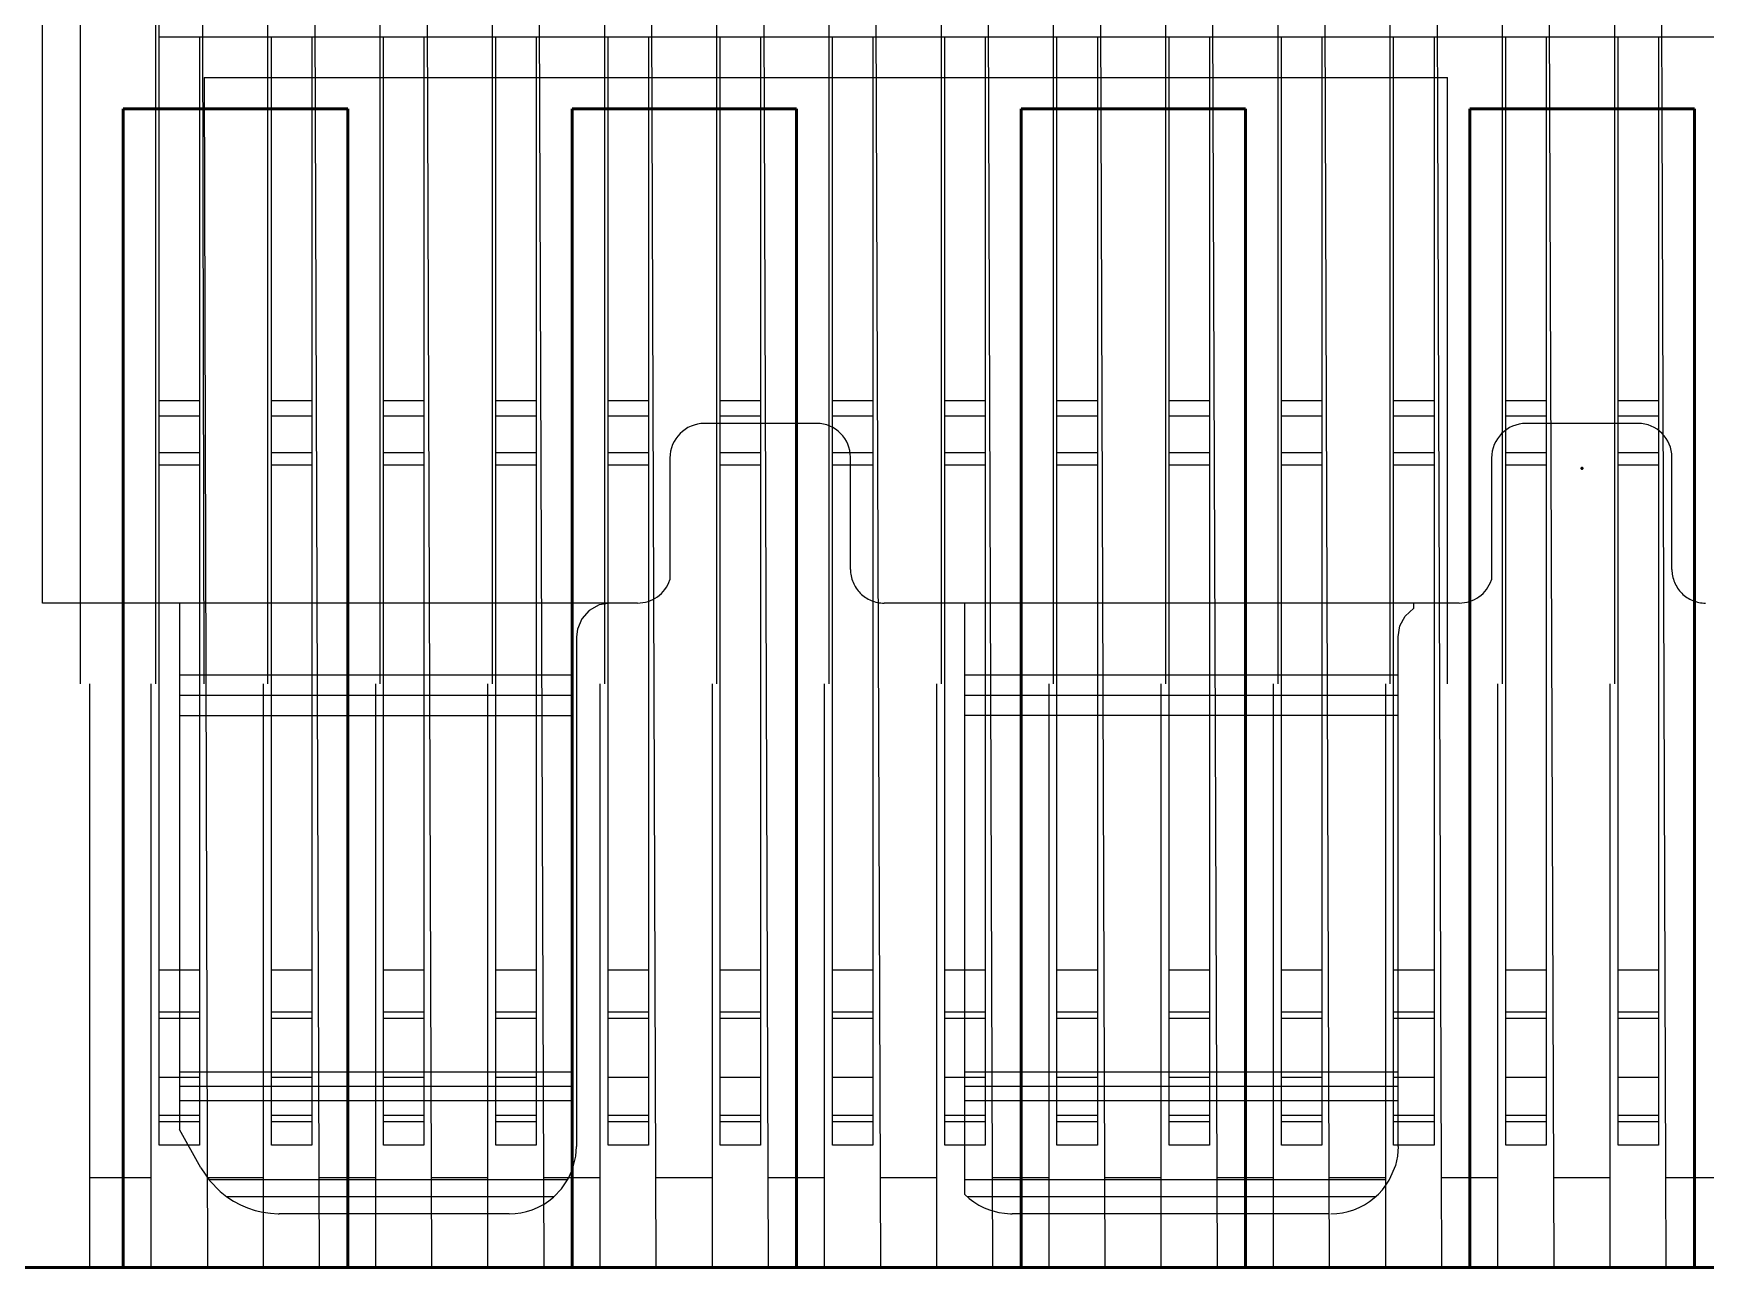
# Model space of a CAD drawing. Header units: inches. Extents: x -1.51 to 1.51, y -0.24 to 0.48.
# Drawn here: x -0.345 to 0.0275, y -0.178 to 0.0968 of the extents above; entities that cross this region are included whole.
import ezdxf

# ---------------------------------------------------------------- set-up
doc = ezdxf.new("R2010")
doc.units = ezdxf.units.IN
doc.header["$MEASUREMENT"] = 0
doc.linetypes.add('Dashed', pattern=[2, 1, -1])
for name, color, linetype, lineweight in [('AM_4', 7, 'Continuous', 50), ('AM_9', 6, 'Dashed', 25), ('ConnectionPoints', 7, 'Continuous', 50)]:
    doc.layers.add(name, color=color, linetype=linetype, lineweight=lineweight)

msp = doc.modelspace()

# ---------------------------------------------------------------- linework, layer by layer
at = {"layer": 'AM_4'}
for p, q in [((-0.275, 0.0800000000000001), (-0.3250000000000001, 0.0800000000000001)), ((-0.3250000000000001, -0.178), (-0.3250000000000001, 0.0800000000000001)), ((-0.275, 0.0800000000000001), (-0.275, -0.178)), ((-0.225, 0.0800000000000001), (-0.225, -0.178)), ((-0.1749999999999999, 0.0800000000000001), (-0.225, 0.0800000000000001)), ((-0.1749999999999999, 0.0800000000000001), (-0.1749999999999999, -0.178)), ((-0.125, 0.0800000000000001), (-0.125, -0.178)), ((-0.075, 0.0800000000000001), (-0.125, 0.0800000000000001)), ((-0.075, 0.0800000000000001), (-0.075, -0.178)), ((-0.025, 0.0800000000000001), (-0.025, -0.178)), ((0.025, 0.0800000000000001), (-0.025, 0.0800000000000001)), ((0.025, 0.0800000000000001), (0.025, -0.178)), ((1.48, -0.178), (-1.48, -0.178))]:
    msp.add_line(p, q, dxfattribs=at)
at = {"layer": 'AM_9'}
for p, q in [((-0.3345000000000002, -0.048), (-0.3345000000000001, 0.13)), ((-0.3429921369600001, -0.0300313672409449), (-0.3429921369600001, 0.1199686375590551)), ((-0.3177500000000001, -0.048), (-0.3177500000000001, 0.1)), ((-0.3170000000000001, -0.1507791773936246), (-0.3170000000000001, 0.1)), ((-0.3070000000000001, -0.048), (-0.3072500000000001, 0.1)), ((-0.2927500000000002, -0.048), (-0.2927500000000002, 0.1)), ((-0.2812500000000003, -0.178), (-0.2822500000000002, 0.1)), ((-0.2677500000000003, -0.048), (-0.2677500000000003, 0.1)), ((-0.2562500000000004, -0.178), (-0.2572500000000003, 0.1)), ((-0.2427500000000004, -0.048), (-0.2427500000000004, 0.1)), ((-0.2312500000000006, -0.178), (-0.2322500000000004, 0.1)), ((-0.2177500000000004, -0.048), (-0.2177500000000004, 0.1)), ((-0.2062500000000007, -0.178), (-0.2072500000000005, 0.1)), ((-0.1927500000000005, -0.048), (-0.1927500000000005, 0.1)), ((-0.1812500000000008, -0.178), (-0.1822500000000006, 0.1)), ((-0.1677500000000006, -0.048), (-0.1677500000000006, 0.1)), ((-0.1562500000000007, -0.178), (-0.1572500000000006, 0.1)), ((-0.1427500000000006, -0.048), (-0.1427500000000006, 0.1)), ((-0.1312500000000005, -0.178), (-0.1322500000000005, 0.1)), ((-0.1177500000000006, -0.048), (-0.1177500000000006, 0.1)), ((-0.1062500000000007, -0.178), (-0.1072500000000005, 0.1)), ((-0.0927500000000006, -0.048), (-0.0927500000000006, 0.1)), ((-0.0812500000000005, -0.178), (-0.0822500000000005, 0.1)), ((-0.0677500000000005, -0.048), (-0.0677500000000005, 0.1)), ((-0.0562500000000007, -0.178), (-0.0572500000000005, 0.1)), ((-0.0427500000000005, -0.048), (-0.0427500000000005, 0.1)), ((-0.0312500000000005, -0.178), (-0.0322500000000004, 0.1)), ((-0.0177500000000005, -0.048), (-0.0177500000000005, 0.1)), ((-0.0062500000000005, -0.178), (-0.0072500000000004, 0.1)), ((0.0072499999999995, -0.048), (0.0072499999999995, 0.1)), ((0.0187499999999995, -0.178), (0.0177499999999996, 0.1)), ((0.3169999999999999, 0.096), (-0.3170000000000001, 0.096)), ((-0.3080000000000003, 0.096), (-0.3079999999999999, -0.1507791773936246)), ((-0.2920000000000001, -0.1507791773936246), (-0.2920000000000003, 0.096)), ((-0.283, 0.096), (-0.2830000000000001, -0.1507791773936246)), ((-0.267, -0.1507791773936246), (-0.2670000000000002, 0.096)), ((-0.258, 0.096), (-0.2579999999999999, -0.1507791773936246)), ((-0.2420000000000001, -0.1507791773936246), (-0.2420000000000002, 0.096)), ((-0.233, 0.096), (-0.233, -0.1507791773936246)), ((-0.217, -0.1507791773936246), (-0.2170000000000002, 0.096)), ((-0.208, 0.096), (-0.208, -0.1507791773936246)), ((-0.1920000000000001, -0.1507791773936246), (-0.1920000000000002, 0.096)), ((-0.183, 0.096), (-0.183, -0.1507791773936246)), ((-0.1670000000000001, -0.1507791773936246), (-0.1670000000000003, 0.096)), ((-0.158, 0.096), (-0.158, -0.1507791773936246)), ((-0.1420000000000001, -0.1507791773936246), (-0.1420000000000003, 0.096)), ((-0.133, 0.096), (-0.133, -0.1507791773936246)), ((-0.1170000000000001, -0.1507791773936246), (-0.1170000000000003, 0.096)), ((-0.1080000000000001, 0.096), (-0.108, -0.1507791773936246)), ((-0.0920000000000001, -0.1507791773936246), (-0.0920000000000003, 0.096)), ((-0.0830000000000001, 0.096), (-0.083, -0.1507791773936246)), ((-0.0670000000000001, -0.1507791773936246), (-0.0670000000000003, 0.096)), ((-0.058, 0.096), (-0.058, -0.1507791773936246)), ((-0.0420000000000001, -0.1507791773936246), (-0.0420000000000003, 0.096)), ((-0.033, 0.096), (-0.033, -0.1507791773936246)), ((-0.0170000000000001, -0.1507791773936246), (-0.0170000000000003, 0.096)), ((-0.008, 0.096), (-0.008, -0.1507791773936246)), ((0.0079999999999999, -0.1507791773936246), (0.0079999999999997, 0.096)), ((0.017, 0.096), (0.017, -0.1507791773936246)), ((-0.3070000000000001, 0.087), (-0.3062500000000002, -0.178)), ((-0.3070000000000001, 0.087), (-0.0300000000000001, 0.087)), ((-0.0300000000000001, -0.048), (-0.0300000000000001, 0.087)), ((-0.3080000000000002, 0.0149999924480086), (-0.3170000000000001, 0.0149999924480086)), ((-0.2830000000000001, 0.0149999924480086), (-0.2920000000000001, 0.0149999924480086)), ((-0.2579999999999999, 0.0149999924480086), (-0.267, 0.0149999924480086)), ((-0.233, 0.0149999924480086), (-0.2420000000000001, 0.0149999924480086)), ((-0.208, 0.0149999924480086), (-0.217, 0.0149999924480086)), ((-0.183, 0.0149999924480086), (-0.1920000000000001, 0.0149999924480086)), ((-0.158, 0.0149999924480086), (-0.1670000000000003, 0.0149999924480086)), ((-0.133, 0.0149999924480086), (-0.1420000000000001, 0.0149999924480086)), ((-0.108, 0.0149999924480086), (-0.1170000000000003, 0.0149999924480086)), ((-0.083, 0.0149999924480086), (-0.0920000000000001, 0.0149999924480086)), ((-0.058, 0.0149999924480086), (-0.0670000000000002, 0.0149999924480086)), ((-0.033, 0.0149999924480086), (-0.0420000000000001, 0.0149999924480086)), ((-0.008, 0.0149999924480086), (-0.0170000000000001, 0.0149999924480086)), ((0.017, 0.0149999924480086), (0.0079999999999999, 0.0149999924480086)), ((-0.3080000000000002, 0.0116227288890184), (-0.3170000000000001, 0.0116227288890184)), ((-0.283, 0.0116227288890184), (-0.2920000000000001, 0.0116227288890184)), ((-0.258, 0.0116227288890184), (-0.2670000000000003, 0.0116227288890184)), ((-0.233, 0.0116227288890184), (-0.2420000000000001, 0.0116227288890184)), ((-0.208, 0.0116227288890184), (-0.2170000000000003, 0.0116227288890184)), ((-0.183, 0.0116227288890184), (-0.1920000000000001, 0.0116227288890184)), ((-0.158, 0.0116227288890184), (-0.1670000000000003, 0.0116227288890184)), ((-0.1330000000000001, 0.0116227288890184), (-0.1420000000000003, 0.0116227288890184)), ((-0.1080000000000001, 0.0116227288890184), (-0.1170000000000003, 0.0116227288890184)), ((-0.0830000000000001, 0.0116227288890184), (-0.0920000000000003, 0.0116227288890184)), ((-0.0580000000000001, 0.0116227288890184), (-0.0670000000000002, 0.0116227288890184)), ((-0.0330000000000001, 0.0116227288890184), (-0.0420000000000002, 0.0116227288890184)), ((-0.0080000000000001, 0.0116227288890184), (-0.0170000000000002, 0.0116227288890184)), ((0.0169999999999999, 0.0116227288890184), (0.0079999999999998, 0.0116227288890184)), ((-0.1705118164800001, 0.0099686340390551), (-0.1955118172800001, 0.0099686340390551)), ((0.0124803153607062, 0.0099686340390552), (-0.0124803153600001, 0.0099686340390551)), ((-0.3080000000000002, 0.0034371734492344), (-0.3170000000000001, 0.0034371734492344)), ((-0.3080000000000002, 0.00066271784663), (-0.3170000000000001, 0.00066271784663)), ((-0.2830000000000001, 0.0034371734492344), (-0.2920000000000001, 0.0034371734492344)), ((-0.2830000000000001, 0.00066271784663), (-0.2920000000000001, 0.00066271784663)), ((-0.2579999999999999, 0.0034371734492344), (-0.267, 0.0034371734492344)), ((-0.2580000000000002, 0.00066271784663), (-0.267, 0.00066271784663)), ((-0.233, 0.0034371734492344), (-0.2420000000000001, 0.0034371734492344)), ((-0.233, 0.00066271784663), (-0.2420000000000001, 0.00066271784663)), ((-0.208, 0.0034371734492344), (-0.217, 0.0034371734492344)), ((-0.208, 0.00066271784663), (-0.2170000000000001, 0.00066271784663)), ((-0.2032283529600001, 0.0022520983590551), (-0.2032283529600001, -0.0248738867609446)), ((-0.183, 0.0034371734492344), (-0.1920000000000001, 0.0034371734492344)), ((-0.183, 0.00066271784663), (-0.1920000000000001, 0.00066271784663)), ((-0.158, 0.0034371734492344), (-0.1670000000000003, 0.0034371734492344)), ((-0.158, 0.00066271784663), (-0.1670000000000001, 0.00066271784663)), ((-0.1629921312000001, -0.0225160706211826), (-0.1629921312000001, 0.0024489487590551)), ((-0.133, 0.0034371734492344), (-0.1420000000000001, 0.0034371734492344)), ((-0.133, 0.00066271784663), (-0.1420000000000001, 0.00066271784663)), ((-0.108, 0.0034371734492344), (-0.1170000000000003, 0.0034371734492344)), ((-0.108, 0.00066271784663), (-0.1170000000000001, 0.00066271784663)), ((-0.083, 0.0034371734492344), (-0.0920000000000001, 0.0034371734492344)), ((-0.083, 0.00066271784663), (-0.0920000000000001, 0.00066271784663)), ((-0.058, 0.0034371734492344), (-0.0670000000000002, 0.0034371734492344)), ((-0.0580000000000001, 0.00066271784663), (-0.0670000000000002, 0.00066271784663)), ((-0.033, 0.0034371734492344), (-0.0420000000000002, 0.0034371734492344)), ((-0.0330000000000001, 0.00066271784663), (-0.0420000000000002, 0.00066271784663)), ((-0.0201968510400001, 0.0022520983590551), (-0.0201968510400001, -0.0248738867609449)), ((-0.008, 0.0034371734492344), (-0.0170000000000002, 0.0034371734492344)), ((-0.0080000000000001, 0.00066271784663), (-0.0170000000000002, 0.00066271784663)), ((0.017, 0.0034371734492344), (0.0079999999999998, 0.0034371734492344)), ((0.0169999999999999, 0.00066271784663), (0.0079999999999998, 0.00066271784663)), ((0.0200000006399999, -0.0225160706212097), (0.0200000006399999, 0.0024490518227942)), ((-0.2104522790971307, -0.0300313672409449), (-0.3429921369600001, -0.0300313672409449)), ((-0.3125000000000001, -0.0300313672409449), (-0.3125000000000001, -0.1472406383045834)), ((-0.0274207771771306, -0.0300313672409449), (-0.1555019231352134, -0.0300313672409449)), ((-0.1375000000000001, -0.1617354694612014), (-0.1375000000000001, -0.0300313672409449)), ((-0.0375000000000001, -0.0311970299782827), (-0.0375000000000001, -0.0300313672409449)), ((-0.2240157480314962, -0.0375313624409449), (-0.2240157480314962, -0.1510156144094487)), ((-0.0409842519685041, -0.1510156144094488), (-0.0409842519685041, -0.0375313624409449)), ((1.259, -0.048), (-1.259, -0.048)), ((-0.3325000000000001, -0.048), (-0.3325000000000002, -0.178)), ((-0.3187500000000001, -0.178), (-0.3187500000000002, -0.048)), ((-0.225, -0.0460943545670428), (-0.3125000000000001, -0.0460943545670428)), ((-0.2937500000000002, -0.178), (-0.2937500000000003, -0.048)), ((-0.2687500000000004, -0.178), (-0.2687500000000004, -0.048)), ((-0.2437500000000005, -0.178), (-0.2437500000000005, -0.048)), ((-0.2187500000000006, -0.178), (-0.2187500000000006, -0.048)), ((-0.1937500000000008, -0.178), (-0.1937500000000006, -0.048)), ((-0.1687500000000006, -0.178), (-0.1687500000000007, -0.048)), ((-0.1437500000000008, -0.178), (-0.1437500000000007, -0.048)), ((-0.0409842519685041, -0.046094354567025), (-0.1375000000000001, -0.046094354567025)), ((-0.1187500000000006, -0.178), (-0.1187500000000007, -0.048)), ((-0.0937500000000007, -0.178), (-0.0937500000000007, -0.048)), ((-0.0687500000000006, -0.178), (-0.0687500000000006, -0.048)), ((-0.0437500000000006, -0.178), (-0.0437500000000006, -0.048)), ((-0.0187500000000006, -0.178), (-0.0187500000000006, -0.048)), ((0.0062499999999994, -0.178), (0.0062499999999994, -0.048)), ((-0.225, -0.050582543543122), (-0.3125000000000001, -0.050582543543122)), ((-0.0409842519685041, -0.0505825435432657), (-0.1375000000000001, -0.0505825435432657)), ((-0.225, -0.0551235441304741), (-0.3125000000000001, -0.0551235441304741)), ((-0.0409842519685041, -0.0550427208642157), (-0.1375000000000001, -0.0550427208642157)), ((-0.3079999999999999, -0.1117800516924363), (-0.3170000000000001, -0.1117800516924363)), ((-0.2830000000000001, -0.1117800516924363), (-0.2920000000000001, -0.1117800516924363)), ((-0.2579999999999999, -0.1117800516924363), (-0.267, -0.1117800516924363)), ((-0.233, -0.1117800516924363), (-0.2420000000000001, -0.1117800516924363)), ((-0.208, -0.1117800516924363), (-0.217, -0.1117800516924363)), ((-0.183, -0.1117800516924363), (-0.1920000000000001, -0.1117800516924363)), ((-0.158, -0.1117800516924363), (-0.1670000000000001, -0.1117800516924363)), ((-0.133, -0.1117800516924363), (-0.1420000000000001, -0.1117800516924363)), ((-0.108, -0.1117800516924363), (-0.1170000000000001, -0.1117800516924363)), ((-0.083, -0.1117800516924363), (-0.0920000000000001, -0.1117800516924363)), ((-0.058, -0.1117800516924363), (-0.0670000000000001, -0.1117800516924363)), ((-0.033, -0.1117800516924363), (-0.0420000000000001, -0.1117800516924363)), ((-0.008, -0.1117800516924363), (-0.0170000000000001, -0.1117800516924363)), ((0.017, -0.1117800516924363), (0.0079999999999999, -0.1117800516924363)), ((-0.3079999999999999, -0.1211165493306258), (-0.3170000000000001, -0.1211165493306258)), ((-0.3080000000000002, -0.1225719764054055), (-0.3170000000000001, -0.1225719764054055)), ((-0.2830000000000001, -0.1211165493306258), (-0.2920000000000001, -0.1211165493306258)), ((-0.2830000000000001, -0.1225719764054055), (-0.2920000000000001, -0.1225719764054055)), ((-0.2580000000000002, -0.1211165493306258), (-0.267, -0.1211165493306258)), ((-0.2580000000000002, -0.1225719764054055), (-0.267, -0.1225719764054055)), ((-0.233, -0.1211165493306258), (-0.2420000000000001, -0.1211165493306258)), ((-0.233, -0.1225719764054055), (-0.2420000000000001, -0.1225719764054055)), ((-0.208, -0.1211165493306258), (-0.2170000000000001, -0.1211165493306258)), ((-0.208, -0.1225719764054055), (-0.2170000000000001, -0.1225719764054055)), ((-0.183, -0.1211165493306258), (-0.1920000000000001, -0.1211165493306258)), ((-0.183, -0.1225719764054055), (-0.1920000000000001, -0.1225719764054055)), ((-0.158, -0.1211165493306258), (-0.1670000000000001, -0.1211165493306258)), ((-0.158, -0.1225719764054055), (-0.1670000000000001, -0.1225719764054055)), ((-0.133, -0.1211165493306258), (-0.1420000000000001, -0.1211165493306258)), ((-0.133, -0.1225719764054055), (-0.1420000000000001, -0.1225719764054055)), ((-0.1080000000000002, -0.1211165493306258), (-0.1170000000000001, -0.1211165493306258)), ((-0.108, -0.1225719764054055), (-0.1170000000000003, -0.1225719764054055)), ((-0.0830000000000002, -0.1211165493306258), (-0.0920000000000001, -0.1211165493306258)), ((-0.083, -0.1225719764054055), (-0.0920000000000001, -0.1225719764054055)), ((-0.0580000000000001, -0.1211165493306258), (-0.0670000000000001, -0.1211165493306258)), ((-0.0580000000000001, -0.1225719764054055), (-0.0670000000000002, -0.1225719764054055)), ((-0.0330000000000001, -0.1211165493306258), (-0.0420000000000001, -0.1211165493306258)), ((-0.0330000000000001, -0.1225719764054055), (-0.0420000000000002, -0.1225719764054055)), ((-0.0080000000000001, -0.1211165493306258), (-0.0170000000000001, -0.1211165493306258)), ((-0.0080000000000001, -0.1225719764054055), (-0.0170000000000002, -0.1225719764054055)), ((0.0169999999999999, -0.1211165493306258), (0.0079999999999999, -0.1211165493306258)), ((0.0169999999999999, -0.1225719764054055), (0.0079999999999998, -0.1225719764054055)), ((-0.3079999999999999, -0.1357127554795045), (-0.3170000000000001, -0.1357127554795045)), ((-0.225, -0.1344798168112338), (-0.3125000000000001, -0.1344798168112338)), ((-0.225, -0.1376691577165352), (-0.3125000000000001, -0.1376691577165352)), ((-0.2830000000000001, -0.1357127554795045), (-0.2920000000000001, -0.1357127554795045)), ((-0.2579999999999999, -0.1357127554795045), (-0.267, -0.1357127554795045)), ((-0.233, -0.1357127554795045), (-0.2420000000000001, -0.1357127554795045)), ((-0.208, -0.1357127554795045), (-0.217, -0.1357127554795045)), ((-0.183, -0.1357127554795045), (-0.1920000000000001, -0.1357127554795045)), ((-0.158, -0.1357127554795045), (-0.1670000000000001, -0.1357127554795045)), ((-0.133, -0.1357127554795045), (-0.1420000000000001, -0.1357127554795045)), ((-0.0409842519685041, -0.1344798168112338), (-0.1375000000000001, -0.1344798168019578)), ((-0.0409842519685041, -0.1376691577165353), (-0.1375000000000001, -0.1376691577165353)), ((-0.108, -0.1357127554795045), (-0.1170000000000001, -0.1357127554795045)), ((-0.083, -0.1357127554795045), (-0.0920000000000001, -0.1357127554795045)), ((-0.058, -0.1357127554795045), (-0.0670000000000001, -0.1357127554795045)), ((-0.033, -0.1357127554795045), (-0.0420000000000001, -0.1357127554795045)), ((-0.008, -0.1357127554795045), (-0.0170000000000001, -0.1357127554795045)), ((0.017, -0.1357127554795045), (0.0079999999999999, -0.1357127554795045)), ((-0.225, -0.1408581340940472), (-0.3125000000000001, -0.1408581340940472)), ((-0.0409842519685041, -0.1408581340940941), (-0.1375000000000001, -0.1408581340940941)), ((-0.3079999999999999, -0.1441495162242479), (-0.3170000000000001, -0.1441495162242479)), ((-0.2830000000000001, -0.1441495162242479), (-0.2920000000000001, -0.1441495162242479)), ((-0.2579999999999999, -0.1441495162242479), (-0.267, -0.1441495162242479)), ((-0.233, -0.1441495162242479), (-0.2420000000000001, -0.1441495162242479)), ((-0.208, -0.1441495162242479), (-0.217, -0.1441495162242479)), ((-0.183, -0.1441495162242479), (-0.1920000000000001, -0.1441495162242479)), ((-0.158, -0.1441495162242479), (-0.1670000000000001, -0.1441495162242479)), ((-0.133, -0.1441495162242479), (-0.1420000000000001, -0.1441495162242479)), ((-0.108, -0.1441495162242479), (-0.1170000000000001, -0.1441495162242479)), ((-0.083, -0.1441495162242479), (-0.0920000000000001, -0.1441495162242479)), ((-0.058, -0.1441495162242479), (-0.0670000000000001, -0.1441495162242479)), ((-0.033, -0.1441495162242479), (-0.0420000000000001, -0.1441495162242479)), ((-0.008, -0.1441495162242479), (-0.0170000000000001, -0.1441495162242479)), ((0.017, -0.1441495162242479), (0.0079999999999999, -0.1441495162242479)), ((-0.3079999999999999, -0.1455385901741676), (-0.3170000000000001, -0.1455385901741676)), ((-0.3076866417045319, -0.1558100854433359), (-0.3125000000000001, -0.1472406383045834)), ((-0.2830000000000001, -0.1455385901741676), (-0.2920000000000001, -0.1455385901741676)), ((-0.2580000000000002, -0.1455385901741676), (-0.267, -0.1455385901741676)), ((-0.233, -0.1455385901741676), (-0.2420000000000001, -0.1455385901741676)), ((-0.208, -0.1455385901741676), (-0.2170000000000001, -0.1455385901741676)), ((-0.183, -0.1455385901741676), (-0.1920000000000001, -0.1455385901741676)), ((-0.158, -0.1455385901741676), (-0.1670000000000001, -0.1455385901741676)), ((-0.133, -0.1455385901741676), (-0.1420000000000001, -0.1455385901741676)), ((-0.1080000000000002, -0.1455385901741676), (-0.1170000000000001, -0.1455385901741676)), ((-0.0830000000000002, -0.1455385901741676), (-0.0920000000000001, -0.1455385901741676)), ((-0.0580000000000001, -0.1455385901741676), (-0.0670000000000001, -0.1455385901741676)), ((-0.0330000000000001, -0.1455385901741676), (-0.0420000000000001, -0.1455385901741676)), ((-0.0080000000000001, -0.1455385901741676), (-0.0170000000000001, -0.1455385901741676)), ((0.0169999999999999, -0.1455385901741676), (0.0079999999999999, -0.1455385901741676)), ((-0.3079999999999999, -0.1507791773936246), (-0.3170000000000001, -0.1507791773936246)), ((-0.2830000000000001, -0.1507791773936246), (-0.2920000000000001, -0.1507791773936246)), ((-0.2579999999999999, -0.1507791773936246), (-0.267, -0.1507791773936246)), ((-0.233, -0.1507791773936246), (-0.2420000000000001, -0.1507791773936246)), ((-0.208, -0.1507791773936246), (-0.217, -0.1507791773936246)), ((-0.183, -0.1507791773936246), (-0.1920000000000001, -0.1507791773936246)), ((-0.158, -0.1507791773936246), (-0.1670000000000001, -0.1507791773936246)), ((-0.133, -0.1507791773936246), (-0.1420000000000001, -0.1507791773936246)), ((-0.108, -0.1507791773936246), (-0.1170000000000001, -0.1507791773936246)), ((-0.083, -0.1507791773936246), (-0.0920000000000001, -0.1507791773936246)), ((-0.058, -0.1507791773936246), (-0.0670000000000001, -0.1507791773936246)), ((-0.033, -0.1507791773936246), (-0.0420000000000001, -0.1507791773936246)), ((-0.008, -0.1507791773936246), (-0.0170000000000001, -0.1507791773936246)), ((0.017, -0.1507791773936246), (0.0079999999999999, -0.1507791773936246)), ((-0.3187500000000002, -0.1579999985147967), (-0.3325000000000002, -0.1579999985147967)), ((-0.2937500000000002, -0.1579999985147967), (-0.3062500000000002, -0.1579999985147967)), ((-0.2260140216811312, -0.1584959293700788), (-0.3058773216343654, -0.1584959293700788)), ((-0.2687500000000004, -0.1579999985147967), (-0.2812500000000003, -0.1579999985147967)), ((-0.2437500000000005, -0.1579999985147967), (-0.2562500000000004, -0.1579999985147967)), ((-0.2187500000000006, -0.1579999985147967), (-0.2312500000000005, -0.1579999985147967)), ((-0.1937500000000008, -0.1579999985147967), (-0.2062500000000006, -0.1579999985147967)), ((-0.1687500000000006, -0.1579999985147967), (-0.1812500000000007, -0.1579999985147967)), ((-0.1437500000000008, -0.1579999985147967), (-0.1562500000000007, -0.1579999985147967)), ((-0.0437500000000006, -0.1584959293700788), (-0.1375000000000001, -0.1584959293700787)), ((-0.1187500000000006, -0.1579999985147967), (-0.1312500000000006, -0.1579999985147967)), ((-0.0937500000000007, -0.1579999985147967), (-0.1062500000000006, -0.1579999985147967)), ((-0.0687500000000006, -0.1579999985147967), (-0.0812500000000006, -0.1579999985147967)), ((-0.0437500000000006, -0.1579999985147967), (-0.0562500000000006, -0.1579999985147967)), ((-0.0187500000000006, -0.1579999985147967), (-0.0312500000000006, -0.1579999985147967)), ((0.0062499999999994, -0.1579999985147967), (-0.0062500000000005, -0.1579999985147967)), ((0.0312499999999994, -0.1579999985147967), (0.0187499999999995, -0.1579999985147967)), ((-0.2291053521548493, -0.1622754569291353), (-0.301894579939876, -0.1622754569291353)), ((-0.0460738560918561, -0.1622754569291344), (-0.1369182698923961, -0.1622754569291344)), ((-0.2390157480314961, -0.1660156144094488), (-0.2902490863378427, -0.1660156144094488)), ((-0.0562500000000006, -0.1660156144094488), (-0.1270078740157481, -0.1660156144094489))]:
    msp.add_line(p, q, dxfattribs=at)
for points in [[(-0.2165157480314962, -0.0300313624409449), (-0.2189971397763088, -0.0304537431371976), (-0.2211989228691579, -0.0316732165363184), (-0.2228677662135509, -0.0335436481815168), (-0.2238176311618542, -0.0358189072588762), (-0.2240157480315056, -0.0375313624409439)], [(-0.0409842519685041, -0.0375313624409449), (-0.0405899222466211, -0.0351314770481219), (-0.0394137208173426, -0.0329388251062405), (-0.0375000000000001, -0.0311970299782827)], [(-0.2249715990914019, -0.1562845688169618), (-0.2248228266611222, -0.1558695801050818), (-0.2241711556279135, -0.1531692337749579), (-0.2240157480314962, -0.1510156144094487)], [(-0.0409842519685041, -0.1510156144094488), (-0.04114014978445, -0.1531726100861622), (-0.0416090783250184, -0.1552998159359454), (-0.0429825256181374, -0.1584959293700793)], [(-0.3076866417045319, -0.1558100854433359), (-0.3057798560138912, -0.1586170108903765), (-0.3033907374695, -0.1610919868356597), (-0.3018945799398841, -0.1622754569291471)], [(-0.2291053521548493, -0.1622754569291353), (-0.2273512001644445, -0.1604463261035501), (-0.2258828410413981, -0.1582631487480658), (-0.2249715990914019, -0.1562845688169618)], [(-0.0559842519685041, -0.1660156144094488), (-0.0546769158272892, -0.165958534880825), (-0.0533795293035001, -0.165787730704632), (-0.0521019662919663, -0.1655045018037849), (-0.050853949818619, -0.1651110037212375), (-0.0496449780423936, -0.1646102312149986), (-0.0484842519685041, -0.1640059954662154), (-0.0473806054232384, -0.1633028950737837), (-0.046342437823206, -0.1625062810562335), (-0.0453776502507059, -0.161622216127247), (-0.0444935853217194, -0.1606574285547469), (-0.0436969713041692, -0.1596192609547145), (-0.0429938709117375, -0.1585156144094488), (-0.042982525618139, -0.1584959293700787)], [(-0.301894579939876, -0.1622754569291353), (-0.3004331266690863, -0.1632285549639155), (-0.2988941667020843, -0.1640506521276185), (-0.2972894124534681, -0.1647354917644328), (-0.2956310770720469, -0.1652778618312047), (-0.2939317814914035, -0.165673634564234), (-0.2922044583769693, -0.1659197978940483), (-0.2904622537006316, -0.1660144783690702), (-0.2902490863378427, -0.1660156144094488)], [(-0.2390157480314963, -0.1660156144094488), (-0.2377084118902814, -0.165958534880825), (-0.2364110253664923, -0.1657877307046319), (-0.2351334623549584, -0.1655045018037849), (-0.2338854458816112, -0.1651110037212375), (-0.2326764741053857, -0.1646102312149986), (-0.2315157480314962, -0.1640059954662154), (-0.2312500000000005, -0.1638488976024327)], [(-0.2312500000000005, -0.1638488976024327), (-0.2301610566872282, -0.163123233547733), (-0.2291395029221947, -0.1623054232006108), (-0.2291053521548493, -0.1622754569291353)], [(-0.1375000000000001, -0.1617354694612014), (-0.1365257773637878, -0.1626091262094762), (-0.1354791177360299, -0.163394549332599), (-0.1343679868284837, -0.1640857612863514), (-0.133200841018275, -0.1646775015304001), (-0.1319865629897613, -0.1651652665641854), (-0.1312500000000007, -0.165403260746975)], [(-0.1312500000000007, -0.165403260746975), (-0.12997989142696, -0.1657182370498982), (-0.1286871640068669, -0.1659213175168413), (-0.1273816561759583, -0.1660109565828275), (-0.1270078740157481, -0.1660156144094489)]]:
    msp.add_lwpolyline(points, dxfattribs=at)
for centre, radius, start, end in [((-0.1955118172800001, 0.0022520983590551), 0.00771653568, 90, 180), ((-0.17051181648, 0.0024489487590552), 0.0075196852799999, 8.537736463e-07, 90), ((-0.0124803153600001, 0.0022520983590551), 0.00771653568, 90, 180), ((0.0124803153607062, 0.0024489487590552), 0.00751968528, 0.0007852879861235, 90), ((-0.2104521994222213, -0.0223935717213604), 0.0076377955200001, 269.9994023097329, 341.0500388913503), ((-0.1554948791606959, -0.0225340968398034), 0.0074972737101835, 179.8622396243429, 269.9461684225719), ((-0.027420697502221, -0.0223935717213606), 0.0076377955199999, 269.9994023097319, 341.0500388913489), ((0.0274972526297947, -0.0225340968722155), 0.0074972736607522, 179.8622393759462, 269.9463070356048)]:
    msp.add_arc(centre, radius, start, end, dxfattribs=at)
at = {"layer": 'ConnectionPoints'}
msp.add_point((0, 0), dxfattribs=at)

doc.saveas('drawing.dxf')
